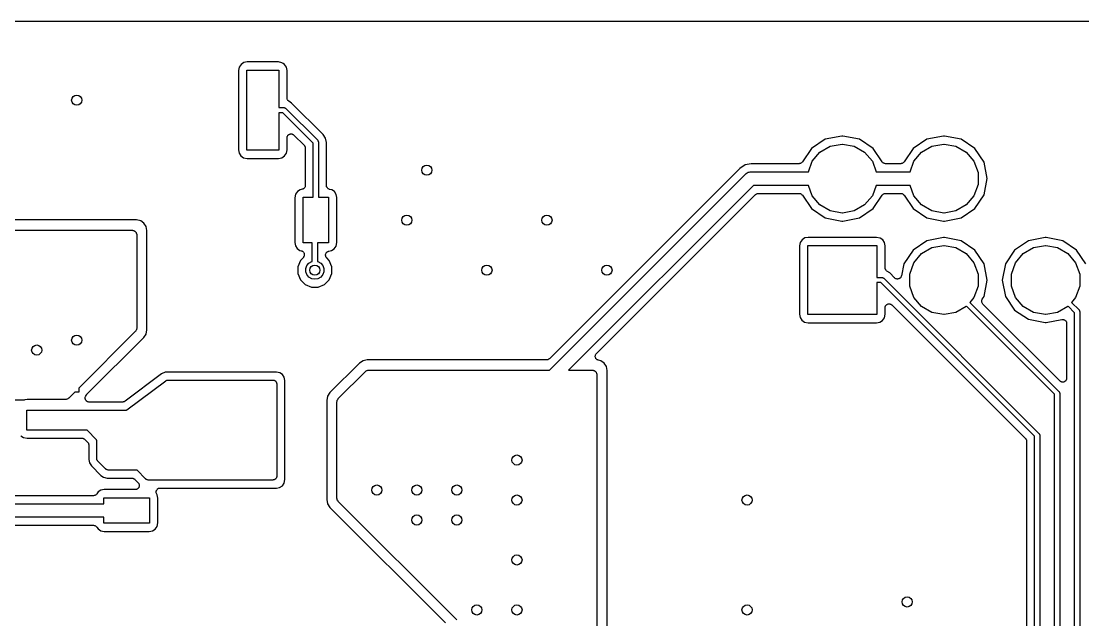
# Model space of a CAD drawing. Extents: x 85 to 210, y -138 to -65.
# Drawn here: x 101.86 to 128.39, y -80.25 to -65.28 of the extents above; entities that cross this region are included whole.
import ezdxf

# ---------------------------------------------------------------- set-up
doc = ezdxf.new("R2010")
doc.units = 0
doc.header["$MEASUREMENT"] = 0
doc.layers.add('BLACK', color=7, linetype='CONTINUOUS')

msp = doc.modelspace()

# ---------------------------------------------------------------- linework, layer by layer
at = {"layer": 'Black'}
for p, q in [((85.375, -65.275), (172.146, -65.275)), ((107.427, -66.3097), (107.358, -66.3539)), ((107.509, -66.2941), (107.427, -66.3097)), ((108.29, -66.2941), (107.509, -66.2941)), ((108.379, -66.3122), (108.29, -66.2941)), ((108.409, -66.3326), (108.379, -66.3122)), ((107.312, -66.4207), (107.294, -66.51)), ((107.294, -66.51), (107.294, -68.4907)), ((107.358, -66.3539), (107.312, -66.4207)), ((107.5, -68.5), (107.5, -66.5)), ((107.5, -66.5), (108.3, -66.5)), ((108.3, -66.5), (108.3, -67.4365)), ((108.446, -66.3579), (108.409, -66.3326)), ((108.409, -66.3326), (108.409, -66.3326)), ((108.49, -66.4265), (108.446, -66.3579)), ((108.506, -66.5093), (108.49, -66.4265)), ((108.506, -67.1907), (108.506, -66.5093)), ((108.508, -67.2047), (108.506, -67.1907)), ((108.51, -67.2187), (108.508, -67.2047)), ((108.511, -67.2217), (108.51, -67.2187)), ((108.512, -67.2249), (108.511, -67.2217)), ((108.519, -67.2372), (108.512, -67.2249)), ((108.525, -67.2499), (108.519, -67.2372)), ((108.528, -67.2522), (108.525, -67.2499)), ((108.529, -67.255), (108.528, -67.2522)), ((108.54, -67.2641), (108.529, -67.255)), ((108.55, -67.2739), (108.54, -67.2641)), ((108.62, -67.3206), (108.55, -67.2739)), ((109.405, -68.1057), (108.62, -67.3206)), ((108.3, -67.4365), (108.427, -67.4365)), ((108.401, -67.5635), (108.3, -67.5635)), ((108.3, -67.5635), (108.3, -68.5)), ((109.162, -68.3253), (108.401, -67.5635)), ((108.427, -67.4365), (108.43, -67.437)), ((108.43, -67.437), (108.433, -67.4367)), ((108.433, -67.4367), (108.441, -67.4389)), ((108.441, -67.4389), (108.449, -67.4403)), ((108.449, -67.4403), (108.451, -67.4417)), ((108.451, -67.4417), (108.454, -67.4424)), ((108.454, -67.4424), (108.461, -67.4472)), ((108.461, -67.4472), (108.468, -67.4514)), ((108.468, -67.4514), (108.47, -67.4535)), ((108.47, -67.4535), (108.472, -67.4551)), ((108.472, -67.4551), (109.271, -68.2541)), ((108.508, -68.1801), (108.509, -68.1671)), ((108.509, -68.1671), (108.511, -68.1631)), ((108.511, -68.1631), (108.512, -68.1587)), ((108.512, -68.1587), (108.518, -68.1474)), ((108.518, -68.1474), (108.524, -68.1356)), ((108.524, -68.1356), (108.527, -68.1325)), ((108.527, -68.1325), (108.529, -68.1287)), ((108.529, -68.1287), (108.539, -68.1203)), ((108.539, -68.1203), (108.549, -68.111)), ((108.549, -68.111), (108.553, -68.1092)), ((108.553, -68.1092), (108.556, -68.1063)), ((108.556, -68.1063), (108.568, -68.1019)), ((108.568, -68.1019), (108.58, -68.0964)), ((108.58, -68.0964), (108.584, -68.096)), ((108.584, -68.096), (108.589, -68.0945)), ((108.589, -68.0945), (108.602, -68.0945)), ((108.602, -68.0945), (108.615, -68.0933)), ((108.615, -68.0933), (108.619, -68.0945)), ((108.619, -68.0945), (108.623, -68.0945)), ((108.623, -68.0945), (108.636, -68.0989)), ((108.636, -68.0989), (108.648, -68.1023)), ((108.648, -68.1023), (108.652, -68.1048)), ((108.652, -68.1048), (108.656, -68.1063)), ((108.656, -68.1063), (108.666, -68.1147)), ((108.666, -68.1147), (108.677, -68.1222)), ((108.677, -68.1222), (108.933, -68.3789)), ((109.468, -68.1989), (109.405, -68.1057)), ((122.367, -68.1464), (121.951, -68.2292)), ((122.393, -68.1464), (122.367, -68.1464)), ((122.809, -68.2292), (122.393, -68.1464)), ((124.907, -68.1464), (124.491, -68.2292)), ((124.933, -68.1464), (124.907, -68.1464)), ((125.349, -68.2292), (124.933, -68.1464)), ((108.506, -68.1929), (108.508, -68.1801)), ((108.506, -68.49), (108.506, -68.1929)), ((108.933, -68.3789), (108.936, -68.3825)), ((108.936, -68.3825), (108.939, -68.3853)), ((108.939, -68.3853), (108.946, -68.3966)), ((108.946, -68.3966), (108.953, -68.4073)), ((108.953, -68.4073), (108.954, -68.4116)), ((108.954, -68.4116), (108.956, -68.4154)), ((108.956, -68.4154), (108.959, -68.4282)), ((108.959, -68.4282), (108.962, -68.4409)), ((109.162, -69.5515), (109.162, -68.3253)), ((109.271, -68.2541), (109.273, -68.2564)), ((109.273, -68.2564), (109.275, -68.2582)), ((109.275, -68.2582), (109.279, -68.2654)), ((109.279, -68.2654), (109.284, -68.2722)), ((109.284, -68.2722), (109.284, -68.2749)), ((109.284, -68.2749), (109.286, -68.2773)), ((109.286, -68.2773), (109.287, -68.2854)), ((109.287, -68.2854), (109.289, -68.2935)), ((109.289, -68.2935), (109.289, -68.2963)), ((109.289, -68.2963), (109.289, -68.299)), ((109.289, -68.299), (109.289, -69.5515)), ((109.489, -68.3089), (109.468, -68.1989)), ((109.489, -69.3819), (109.489, -68.3089)), ((121.951, -68.2292), (121.607, -68.4593)), ((121.822, -68.5484), (122.081, -68.3985)), ((122.081, -68.3985), (122.377, -68.3464)), ((122.377, -68.3464), (122.383, -68.3464)), ((122.383, -68.3464), (122.679, -68.3985)), ((122.679, -68.3985), (122.938, -68.5484)), ((123.153, -68.4593), (122.809, -68.2292)), ((124.491, -68.2292), (124.147, -68.4593)), ((124.362, -68.5484), (124.621, -68.3985)), ((124.621, -68.3985), (124.917, -68.3464)), ((124.917, -68.3464), (124.923, -68.3464)), ((124.923, -68.3464), (125.219, -68.3985)), ((125.219, -68.3985), (125.478, -68.5484)), ((125.693, -68.4593), (125.349, -68.2292)), ((107.294, -68.4907), (107.31, -68.5735)), ((107.31, -68.5735), (107.354, -68.6421)), ((107.354, -68.6421), (107.421, -68.6878)), ((107.421, -68.6878), (107.51, -68.7059)), ((108.3, -68.5), (107.5, -68.5)), ((108.291, -68.7059), (108.373, -68.6903)), ((108.373, -68.6903), (108.442, -68.6461)), ((108.442, -68.6461), (108.488, -68.5793)), ((108.488, -68.5793), (108.506, -68.49)), ((108.962, -68.4409), (108.962, -68.4452)), ((108.962, -68.4452), (108.962, -68.4496)), ((108.962, -68.4496), (108.962, -69.3813)), ((121.607, -68.4593), (121.382, -68.7956)), ((121.629, -68.7782), (121.822, -68.5484)), ((122.938, -68.5484), (123.131, -68.7782)), ((123.378, -68.7956), (123.153, -68.4593)), ((124.147, -68.4593), (123.922, -68.7956)), ((124.169, -68.7782), (124.362, -68.5484)), ((125.478, -68.5484), (125.671, -68.7782)), ((125.924, -68.8037), (125.693, -68.4593)), ((107.51, -68.7059), (108.291, -68.7059)), ((119.821, -68.9553), (115.06, -73.7167)), ((119.949, -68.87), (119.821, -68.9553)), ((120.1, -68.84), (119.949, -68.87)), ((121.299, -68.84), (120.1, -68.84)), ((121.313, -68.8375), (121.299, -68.84)), ((121.327, -68.836), (121.313, -68.8375)), ((121.33, -68.8345), (121.327, -68.836)), ((121.333, -68.834), (121.33, -68.8345)), ((121.345, -68.8269), (121.333, -68.834)), ((121.358, -68.8206), (121.345, -68.8269)), ((121.36, -68.8183), (121.358, -68.8206)), ((121.363, -68.8166), (121.36, -68.8183)), ((121.372, -68.8058), (121.363, -68.8166)), ((121.382, -68.7956), (121.372, -68.8058)), ((121.534, -69.04), (121.629, -68.7782)), ((123.131, -68.7782), (123.226, -69.04)), ((123.388, -68.8058), (123.378, -68.7956)), ((123.397, -68.8166), (123.388, -68.8058)), ((123.4, -68.8183), (123.397, -68.8166)), ((123.402, -68.8206), (123.4, -68.8183)), ((123.415, -68.8269), (123.402, -68.8206)), ((123.427, -68.834), (123.415, -68.8269)), ((123.43, -68.8345), (123.427, -68.834)), ((123.433, -68.836), (123.43, -68.8345)), ((123.447, -68.8375), (123.433, -68.836)), ((123.461, -68.84), (123.447, -68.8375)), ((123.839, -68.84), (123.461, -68.84)), ((123.853, -68.8375), (123.839, -68.84)), ((123.867, -68.836), (123.853, -68.8375)), ((123.87, -68.8345), (123.867, -68.836)), ((123.873, -68.834), (123.87, -68.8345)), ((123.885, -68.8269), (123.873, -68.834)), ((123.898, -68.8206), (123.885, -68.8269)), ((123.9, -68.8183), (123.898, -68.8206)), ((123.903, -68.8166), (123.9, -68.8183)), ((123.912, -68.8058), (123.903, -68.8166)), ((123.922, -68.7956), (123.912, -68.8058)), ((124.074, -69.04), (124.169, -68.7782)), ((125.671, -68.7782), (125.774, -69.06)), ((126.004, -69.21), (125.924, -68.8037)), ((115.06, -74), (119.97, -69.0898)), ((119.97, -69.0898), (119.976, -69.0855)), ((119.976, -69.0855), (119.981, -69.0798)), ((119.981, -69.0798), (120, -69.0687)), ((120, -69.0687), (120.018, -69.0559)), ((120.018, -69.0559), (120.025, -69.054)), ((120.025, -69.054), (120.032, -69.0503)), ((120.032, -69.0503), (120.054, -69.0464)), ((120.054, -69.0464), (120.075, -69.0406)), ((120.075, -69.0406), (120.083, -69.0413)), ((120.083, -69.0413), (120.09, -69.04)), ((120.09, -69.04), (121.159, -69.04)), ((121.159, -69.04), (121.534, -69.04)), ((123.226, -69.04), (124.074, -69.04)), ((125.774, -69.06), (125.774, -69.36)), ((125.924, -69.6163), (126.004, -69.21)), ((108.835, -69.4882), (108.766, -69.5324)), ((108.881, -69.4796), (108.835, -69.4882)), ((108.897, -69.4736), (108.881, -69.4796)), ((108.912, -69.4679), (108.897, -69.4736)), ((108.913, -69.4675), (108.912, -69.4679)), ((108.926, -69.4564), (108.913, -69.4673)), ((108.913, -69.4673), (108.913, -69.4675)), ((108.939, -69.4456), (108.926, -69.4564)), ((108.94, -69.4447), (108.939, -69.4451)), ((108.939, -69.4451), (108.939, -69.4456)), ((108.948, -69.43), (108.94, -69.4447)), ((108.956, -69.4155), (108.948, -69.43)), ((108.957, -69.4149), (108.956, -69.4155)), ((108.96, -69.3977), (108.957, -69.4144)), ((108.957, -69.4144), (108.957, -69.4149)), ((108.962, -69.3813), (108.96, -69.3977)), ((109.492, -69.3978), (109.489, -69.3819)), ((109.495, -69.4138), (109.492, -69.3978)), ((109.495, -69.4149), (109.495, -69.4138)), ((109.496, -69.4161), (109.495, -69.4149)), ((109.504, -69.4301), (109.496, -69.4161)), ((109.511, -69.4443), (109.504, -69.4301)), ((109.512, -69.4451), (109.511, -69.4443)), ((109.513, -69.4462), (109.512, -69.4451)), ((109.525, -69.4566), (109.513, -69.4462)), ((109.537, -69.4672), (109.525, -69.4566)), ((109.539, -69.4677), (109.537, -69.4672)), ((109.539, -69.4685), (109.539, -69.4677)), ((109.555, -69.4741), (109.539, -69.4685)), ((109.57, -69.4799), (109.555, -69.4741)), ((109.623, -69.4907), (109.57, -69.4799)), ((109.69, -69.5364), (109.623, -69.4907)), ((120.16, -69.38), (115.54, -74)), ((121.159, -69.38), (120.16, -69.38)), ((121.534, -69.38), (121.159, -69.38)), ((121.629, -69.6418), (121.534, -69.38)), ((123.226, -69.38), (123.131, -69.6418)), ((124.074, -69.38), (123.226, -69.38)), ((124.169, -69.6418), (124.074, -69.38)), ((125.774, -69.36), (125.671, -69.6418)), ((108.721, -69.5992), (108.703, -69.6885)), ((108.703, -69.6885), (108.703, -70.8122)), ((108.766, -69.5324), (108.721, -69.5992)), ((108.908, -70.8215), (108.908, -69.6785)), ((108.908, -69.6785), (109.162, -69.6785)), ((109.162, -69.6785), (109.162, -69.5515)), ((109.289, -69.5515), (109.289, -69.6785)), ((109.289, -69.6785), (109.543, -69.6785)), ((109.543, -69.6785), (109.543, -70.8215)), ((109.734, -69.605), (109.69, -69.5364)), ((109.749, -69.6878), (109.734, -69.605)), ((109.749, -70.8115), (109.749, -69.6878)), ((116.236, -73.5869), (120.214, -69.6093)), ((120.214, -69.6093), (120.218, -69.6068)), ((120.218, -69.6068), (120.22, -69.6034)), ((120.22, -69.6034), (120.232, -69.5969)), ((120.232, -69.5969), (120.242, -69.5894)), ((120.242, -69.5894), (120.247, -69.5882)), ((120.247, -69.5882), (120.25, -69.586)), ((120.25, -69.586), (120.263, -69.5838)), ((120.263, -69.5838), (120.276, -69.5804)), ((120.276, -69.5804), (120.28, -69.5808)), ((120.28, -69.5808), (120.285, -69.58)), ((120.285, -69.58), (121.299, -69.58)), ((121.299, -69.58), (121.313, -69.5825)), ((121.313, -69.5825), (121.327, -69.584)), ((121.327, -69.584), (121.33, -69.5855)), ((121.33, -69.5855), (121.333, -69.586)), ((121.333, -69.586), (121.345, -69.5931)), ((121.345, -69.5931), (121.358, -69.5994)), ((121.358, -69.5994), (121.36, -69.6017)), ((121.36, -69.6017), (121.363, -69.6034)), ((121.363, -69.6034), (121.372, -69.6142)), ((121.372, -69.6142), (121.382, -69.6244)), ((121.382, -69.6244), (121.607, -69.9607)), ((121.822, -69.8716), (121.629, -69.6418)), ((123.131, -69.6418), (122.938, -69.8716)), ((123.153, -69.9607), (123.378, -69.6244)), ((123.378, -69.6244), (123.388, -69.6142)), ((123.388, -69.6142), (123.397, -69.6034)), ((123.397, -69.6034), (123.4, -69.6017)), ((123.4, -69.6017), (123.402, -69.5994)), ((123.402, -69.5994), (123.415, -69.5931)), ((123.415, -69.5931), (123.427, -69.586)), ((123.427, -69.586), (123.43, -69.5855)), ((123.43, -69.5855), (123.433, -69.584)), ((123.433, -69.584), (123.447, -69.5825)), ((123.447, -69.5825), (123.461, -69.58)), ((123.461, -69.58), (123.839, -69.58)), ((123.839, -69.58), (123.853, -69.5825)), ((123.853, -69.5825), (123.867, -69.584)), ((123.867, -69.584), (123.87, -69.5855)), ((123.87, -69.5855), (123.873, -69.586)), ((123.873, -69.586), (123.885, -69.5931)), ((123.885, -69.5931), (123.898, -69.5994)), ((123.898, -69.5994), (123.9, -69.6017)), ((123.9, -69.6017), (123.903, -69.6034)), ((123.903, -69.6034), (123.912, -69.6142)), ((123.912, -69.6142), (123.922, -69.6244)), ((123.922, -69.6244), (124.147, -69.9607)), ((124.362, -69.8716), (124.169, -69.6418)), ((125.671, -69.6418), (125.478, -69.8716)), ((125.693, -69.9607), (125.924, -69.6163)), ((121.607, -69.9607), (121.951, -70.1908)), ((122.081, -70.0215), (121.822, -69.8716)), ((122.377, -70.0736), (122.081, -70.0215)), ((122.679, -70.0215), (122.383, -70.0736)), ((122.938, -69.8716), (122.679, -70.0215)), ((122.809, -70.1908), (123.153, -69.9607)), ((124.147, -69.9607), (124.491, -70.1908)), ((124.621, -70.0215), (124.362, -69.8716)), ((124.917, -70.0736), (124.621, -70.0215)), ((125.219, -70.0215), (124.923, -70.0736)), ((125.478, -69.8716), (125.219, -70.0215)), ((125.349, -70.1908), (125.693, -69.9607)), ((104.74, -70.246), (101.442, -70.246)), ((104.848, -70.2679), (104.74, -70.246)), ((104.931, -70.3243), (104.848, -70.2679)), ((121.951, -70.1908), (122.367, -70.2736)), ((122.367, -70.2736), (122.393, -70.2736)), ((122.383, -70.0736), (122.377, -70.0736)), ((122.393, -70.2736), (122.809, -70.1908)), ((124.491, -70.1908), (124.907, -70.2736)), ((124.907, -70.2736), (124.933, -70.2736)), ((124.923, -70.0736), (124.917, -70.0736)), ((124.933, -70.2736), (125.349, -70.1908)), ((101.266, -70.5), (104.623, -70.5)), ((104.623, -70.5), (104.634, -70.5019)), ((104.634, -70.5019), (104.645, -70.5019)), ((104.645, -70.5019), (104.655, -70.5057)), ((104.655, -70.5057), (104.666, -70.5077)), ((104.666, -70.5077), (104.676, -70.5132)), ((104.676, -70.5132), (104.686, -70.517)), ((104.686, -70.517), (104.695, -70.5242)), ((104.695, -70.5242), (104.705, -70.5297)), ((104.705, -70.5297), (104.712, -70.5382)), ((104.712, -70.5382), (104.72, -70.5454)), ((104.72, -70.5454), (104.726, -70.555)), ((104.726, -70.555), (104.733, -70.5635)), ((104.985, -70.409), (104.931, -70.3243)), ((105.004, -70.5093), (104.985, -70.409)), ((105.004, -72.99), (105.004, -70.5093)), ((104.733, -70.5635), (104.737, -70.5739)), ((104.737, -70.5739), (104.742, -70.5836)), ((104.742, -70.5836), (104.744, -70.5945)), ((104.744, -70.5945), (104.748, -70.6049)), ((104.748, -70.6049), (104.748, -70.6161)), ((104.748, -70.6161), (104.75, -70.627)), ((104.75, -70.627), (104.75, -72.9474)), ((108.703, -70.8122), (108.718, -70.895)), ((109.136, -70.8215), (108.908, -70.8215)), ((109.136, -71.2833), (109.136, -70.8215)), ((109.543, -70.8215), (109.263, -70.8215)), ((109.263, -70.8215), (109.263, -71.2833)), ((109.731, -70.9008), (109.749, -70.8115)), ((121.329, -70.8071), (121.311, -70.8964)), ((121.374, -70.7403), (121.329, -70.8071)), ((121.443, -70.6961), (121.374, -70.7403)), ((121.526, -70.6805), (121.443, -70.6961)), ((123.234, -70.6805), (121.526, -70.6805)), ((123.323, -70.6986), (123.234, -70.6805)), ((123.39, -70.7443), (123.323, -70.6986)), ((123.434, -70.8129), (123.39, -70.7443)), ((123.449, -70.8957), (123.434, -70.8129)), ((124.491, -70.7692), (124.147, -70.9993)), ((124.907, -70.6864), (124.491, -70.7692)), ((124.933, -70.6864), (124.907, -70.6864)), ((125.349, -70.7692), (124.933, -70.6864)), ((125.693, -70.9993), (125.349, -70.7692)), ((127.031, -70.7692), (126.687, -70.9993)), ((127.447, -70.6864), (127.031, -70.7692)), ((127.473, -70.6864), (127.447, -70.6864)), ((127.889, -70.7692), (127.473, -70.6864)), ((128.233, -70.9993), (127.889, -70.7692)), ((108.718, -70.895), (108.762, -70.9636)), ((108.762, -70.9636), (108.829, -71.0093)), ((108.829, -71.0093), (108.856, -71.0148)), ((108.856, -71.0148), (108.871, -71.0207)), ((108.871, -71.0207), (108.886, -71.0262)), ((108.886, -71.0262), (108.887, -71.027)), ((108.887, -71.027), (108.889, -71.0275)), ((108.889, -71.0275), (108.901, -71.0382)), ((108.901, -71.0382), (108.913, -71.0485)), ((108.913, -71.0485), (108.914, -71.0496)), ((108.914, -71.0496), (108.915, -71.0505)), ((108.915, -71.0505), (108.922, -71.0647)), ((108.922, -71.0647), (108.93, -71.0786)), ((108.93, -71.0786), (108.931, -71.0799)), ((108.931, -71.0799), (108.931, -71.081)), ((108.931, -71.081), (108.933, -71.0921)), ((109.474, -71.0896), (109.48, -71.0777)), ((109.48, -71.0777), (109.486, -71.0653)), ((109.486, -71.0653), (109.489, -71.0627)), ((109.489, -71.0627), (109.491, -71.0594)), ((109.491, -71.0594), (109.501, -71.0505)), ((109.501, -71.0505), (109.511, -71.0408)), ((109.511, -71.0408), (109.514, -71.0392)), ((109.514, -71.0392), (109.517, -71.0367)), ((109.517, -71.0367), (109.53, -71.0319)), ((109.53, -71.0319), (109.542, -71.0261)), ((109.542, -71.0261), (109.546, -71.0258)), ((109.546, -71.0258), (109.55, -71.0245)), ((109.55, -71.0245), (109.617, -71.0118)), ((109.617, -71.0118), (109.686, -70.9676)), ((109.686, -70.9676), (109.731, -70.9008)), ((121.311, -70.8964), (121.311, -72.6043)), ((121.516, -72.6136), (121.516, -70.8864)), ((121.516, -70.8864), (123.244, -70.8864)), ((123.244, -70.8864), (123.244, -71.6865)), ((123.449, -71.4407), (123.449, -70.8957)), ((124.147, -70.9993), (123.916, -71.3437)), ((124.362, -71.0884), (124.621, -70.9385)), ((124.621, -70.9385), (124.917, -70.8864)), ((124.917, -70.8864), (124.923, -70.8864)), ((124.923, -70.8864), (125.219, -70.9385)), ((125.219, -70.9385), (125.478, -71.0884)), ((125.924, -71.3437), (125.693, -70.9993)), ((126.687, -70.9993), (126.456, -71.3437)), ((126.902, -71.0884), (127.161, -70.9385)), ((127.161, -70.9385), (127.457, -70.8864)), ((127.457, -70.8864), (127.463, -70.8864)), ((127.463, -70.8864), (127.759, -70.9385)), ((127.759, -70.9385), (128.018, -71.0884)), ((128.464, -71.3437), (128.233, -70.9993)), ((108.838, -71.2578), (108.773, -71.4147)), ((108.907, -71.189), (108.838, -71.2578)), ((108.91, -71.1854), (108.907, -71.189)), ((108.913, -71.1825), (108.91, -71.1854)), ((108.92, -71.1712), (108.913, -71.1825)), ((108.927, -71.1606), (108.92, -71.1712)), ((108.928, -71.1563), (108.927, -71.1606)), ((108.93, -71.1524), (108.928, -71.1563)), ((108.933, -71.1396), (108.93, -71.1524)), ((108.933, -71.0921), (108.933, -71.0924)), ((108.933, -71.0924), (108.933, -71.0938)), ((108.933, -71.0938), (108.934, -71.0969)), ((108.936, -71.127), (108.933, -71.1396)), ((108.934, -71.0969), (108.936, -71.1128)), ((108.936, -71.1128), (108.936, -71.1182)), ((108.936, -71.1182), (108.936, -71.1226)), ((108.936, -71.1226), (108.936, -71.127)), ((109.003, -71.3861), (109.054, -71.3254)), ((109.054, -71.3254), (109.122, -71.2859)), ((109.122, -71.2859), (109.136, -71.2833)), ((109.263, -71.2833), (109.278, -71.2859)), ((109.278, -71.2859), (109.346, -71.3254)), ((109.346, -71.3254), (109.397, -71.3861)), ((109.468, -71.1239), (109.47, -71.1104)), ((109.469, -71.1276), (109.468, -71.1239)), ((109.468, -71.1314), (109.469, -71.1276)), ((109.472, -71.1446), (109.468, -71.1314)), ((109.47, -71.1104), (109.471, -71.0968)), ((109.471, -71.0968), (109.473, -71.0934)), ((109.474, -71.158), (109.472, -71.1446)), ((109.473, -71.0934), (109.474, -71.0896)), ((109.476, -71.1613), (109.474, -71.158)), ((109.477, -71.1649), (109.476, -71.1613)), ((109.485, -71.1761), (109.477, -71.1649)), ((109.492, -71.1879), (109.485, -71.1761)), ((109.495, -71.1903), (109.492, -71.1879)), ((109.497, -71.1934), (109.495, -71.1903)), ((109.562, -71.2584), (109.497, -71.1934)), ((109.627, -71.4154), (109.562, -71.2584)), ((123.916, -71.3437), (123.857, -71.6435)), ((124.066, -71.6), (124.169, -71.3182)), ((124.169, -71.3182), (124.362, -71.0884)), ((125.478, -71.0884), (125.671, -71.3182)), ((125.671, -71.3182), (125.774, -71.6)), ((126.004, -71.75), (125.924, -71.3437)), ((126.456, -71.3437), (126.376, -71.75)), ((126.606, -71.6), (126.709, -71.3182)), ((126.709, -71.3182), (126.902, -71.0884)), ((128.018, -71.0884), (128.211, -71.3182)), ((128.211, -71.3182), (128.314, -71.6)), ((108.773, -71.4147), (108.773, -71.5846)), ((108.773, -71.5846), (108.838, -71.7416)), ((108.976, -71.4604), (109.003, -71.3861)), ((108.976, -71.5396), (108.976, -71.4604)), ((109.003, -71.6139), (108.976, -71.5396)), ((109.054, -71.6746), (109.003, -71.6139)), ((109.397, -71.6139), (109.346, -71.6746)), ((109.397, -71.3861), (109.424, -71.4604)), ((109.424, -71.5396), (109.397, -71.6139)), ((109.424, -71.4604), (109.424, -71.5396)), ((109.562, -71.7422), (109.627, -71.5853)), ((109.627, -71.5853), (109.627, -71.4154)), ((123.452, -71.4547), (123.449, -71.4407)), ((123.453, -71.4687), (123.452, -71.4547)), ((123.455, -71.4717), (123.453, -71.4687)), ((123.456, -71.4749), (123.455, -71.4717)), ((123.463, -71.4872), (123.456, -71.4749)), ((123.469, -71.4999), (123.463, -71.4872)), ((123.471, -71.5022), (123.469, -71.4999)), ((123.473, -71.505), (123.471, -71.5022)), ((123.484, -71.5141), (123.473, -71.505)), ((123.494, -71.5239), (123.484, -71.5141)), ((123.564, -71.5706), (123.494, -71.5239)), ((123.688, -71.6947), (123.564, -71.5706)), ((124.066, -71.9), (124.066, -71.6)), ((125.774, -71.6), (125.774, -71.9)), ((126.606, -71.9), (126.606, -71.6)), ((128.314, -71.6), (128.314, -71.9)), ((108.838, -71.7416), (108.958, -71.8618)), ((108.958, -71.8618), (109.115, -71.9269)), ((109.122, -71.7141), (109.054, -71.6746)), ((109.2, -71.7279), (109.122, -71.7141)), ((109.278, -71.7141), (109.2, -71.7279)), ((109.346, -71.6746), (109.278, -71.7141)), ((109.285, -71.9271), (109.442, -71.8622)), ((109.442, -71.8622), (109.562, -71.7422)), ((123.244, -71.6865), (123.371, -71.6865)), ((123.344, -71.8135), (123.244, -71.8135)), ((123.244, -71.8135), (123.244, -72.6136)), ((127.186, -75.6557), (123.344, -71.8135)), ((123.371, -71.6865), (123.373, -71.687)), ((123.373, -71.687), (123.376, -71.6867)), ((123.376, -71.6867), (123.384, -71.6889)), ((123.384, -71.6889), (123.392, -71.6903)), ((123.392, -71.6903), (123.395, -71.6917)), ((123.395, -71.6917), (123.397, -71.6924)), ((123.397, -71.6924), (123.404, -71.6972)), ((123.404, -71.6972), (123.411, -71.7014)), ((123.411, -71.7014), (123.413, -71.7035)), ((123.413, -71.7035), (123.416, -71.7051)), ((123.416, -71.7051), (127.295, -75.5845)), ((123.691, -71.6966), (123.688, -71.6947)), ((123.693, -71.6992), (123.691, -71.6966)), ((123.705, -71.7065), (123.693, -71.6992)), ((123.716, -71.7146), (123.705, -71.7065)), ((123.72, -71.7155), (123.716, -71.7146)), ((123.722, -71.7172), (123.72, -71.7155)), ((123.736, -71.72), (123.722, -71.7172)), ((123.75, -71.7236), (123.736, -71.72)), ((123.753, -71.7233), (123.75, -71.7236)), ((123.756, -71.724), (123.753, -71.7233)), ((123.77, -71.7218), (123.756, -71.724)), ((123.785, -71.7206), (123.77, -71.7218)), ((123.788, -71.7192), (123.785, -71.7206)), ((123.791, -71.7187), (123.788, -71.7192)), ((123.803, -71.7119), (123.791, -71.7187)), ((123.816, -71.7059), (123.803, -71.7119)), ((123.818, -71.7036), (123.816, -71.7059)), ((123.821, -71.702), (123.818, -71.7036)), ((123.831, -71.6914), (123.821, -71.702)), ((123.841, -71.6814), (123.831, -71.6914)), ((123.842, -71.6784), (123.841, -71.6814)), ((123.844, -71.6759), (123.842, -71.6784)), ((123.849, -71.6627), (123.844, -71.6759)), ((123.855, -71.6499), (123.849, -71.6627)), ((123.856, -71.6466), (123.855, -71.6499)), ((123.857, -71.6435), (123.856, -71.6466)), ((125.924, -72.1563), (126.004, -71.75)), ((126.376, -71.75), (126.456, -72.1563)), ((109.115, -71.9269), (109.285, -71.9271)), ((124.169, -72.1818), (124.066, -71.9)), ((125.774, -71.9), (125.671, -72.1818)), ((126.709, -72.1818), (126.606, -71.9)), ((128.314, -71.9), (128.211, -72.1818)), ((123.453, -72.4171), (123.455, -72.4131)), ((123.455, -72.4131), (123.456, -72.4087)), ((123.456, -72.4087), (123.462, -72.3974)), ((123.462, -72.3974), (123.468, -72.3856)), ((123.468, -72.3856), (123.471, -72.3825)), ((123.471, -72.3825), (123.473, -72.3787)), ((123.473, -72.3787), (123.483, -72.3703)), ((123.483, -72.3703), (123.492, -72.361)), ((123.492, -72.361), (123.496, -72.3592)), ((123.496, -72.3592), (123.499, -72.3563)), ((123.499, -72.3563), (123.512, -72.3519)), ((123.512, -72.3519), (123.524, -72.3464)), ((123.524, -72.3464), (123.528, -72.346)), ((123.528, -72.346), (123.532, -72.3445)), ((123.532, -72.3445), (123.545, -72.3445)), ((123.545, -72.3445), (123.558, -72.3433)), ((123.558, -72.3433), (123.562, -72.3445)), ((123.562, -72.3445), (123.567, -72.3445)), ((123.567, -72.3445), (123.579, -72.3489)), ((123.579, -72.3489), (123.592, -72.3523)), ((123.592, -72.3523), (123.595, -72.3548)), ((123.595, -72.3548), (123.599, -72.3563)), ((123.599, -72.3563), (123.609, -72.3647)), ((123.609, -72.3647), (123.62, -72.3722)), ((123.62, -72.3722), (126.957, -75.7093)), ((124.362, -72.4116), (124.169, -72.1818)), ((124.621, -72.5615), (124.362, -72.4116)), ((125.478, -72.4116), (125.219, -72.5615)), ((125.484, -72.4043), (125.478, -72.4116)), ((127.686, -74.6063), (125.484, -72.4043)), ((125.671, -72.1818), (125.566, -72.3066)), ((125.566, -72.3066), (127.795, -74.5351)), ((125.863, -72.287), (125.864, -72.2708)), ((125.863, -72.2881), (125.863, -72.287)), ((125.863, -72.2892), (125.863, -72.2881)), ((125.868, -72.3048), (125.863, -72.2892)), ((125.864, -72.2708), (125.865, -72.2545)), ((125.865, -72.2545), (125.866, -72.2535)), ((125.866, -72.2524), (125.873, -72.2376)), ((125.866, -72.2535), (125.866, -72.2524)), ((125.872, -72.3206), (125.868, -72.3048)), ((125.872, -72.3215), (125.872, -72.3206)), ((125.873, -72.3225), (125.872, -72.3215)), ((125.873, -72.2376), (125.879, -72.2227)), ((125.882, -72.3357), (125.873, -72.3225)), ((125.879, -72.2227), (125.924, -72.1563)), ((125.892, -72.349), (125.882, -72.3357)), ((127.816, -74.2731), (125.892, -72.349)), ((126.456, -72.1563), (126.687, -72.5007)), ((126.902, -72.4116), (126.709, -72.1818)), ((127.161, -72.5615), (126.902, -72.4116)), ((128.018, -72.4116), (127.759, -72.5615)), ((128.024, -72.4043), (128.018, -72.4116)), ((128.186, -72.5663), (128.024, -72.4043)), ((128.211, -72.1818), (128.106, -72.3066)), ((128.106, -72.3066), (128.295, -72.4951)), ((121.311, -72.6043), (121.326, -72.6871)), ((123.244, -72.6136), (121.516, -72.6136)), ((123.431, -72.6929), (123.449, -72.6036)), ((123.449, -72.4429), (123.452, -72.4301)), ((123.449, -72.6036), (123.449, -72.4429)), ((123.452, -72.4301), (123.453, -72.4171)), ((124.917, -72.6136), (124.621, -72.5615)), ((124.923, -72.6136), (124.917, -72.6136)), ((125.219, -72.5615), (124.923, -72.6136)), ((126.687, -72.5007), (127.031, -72.7308)), ((127.457, -72.6136), (127.161, -72.5615)), ((127.463, -72.6136), (127.457, -72.6136)), ((127.759, -72.5615), (127.463, -72.6136)), ((128.186, -86), (128.186, -72.5663)), ((128.295, -72.4951), (128.297, -72.4974)), ((128.297, -72.4974), (128.299, -72.4992)), ((128.299, -72.4992), (128.303, -72.5064)), ((128.303, -72.5064), (128.308, -72.5132)), ((128.308, -72.5132), (128.308, -72.5159)), ((128.308, -72.5159), (128.31, -72.5183)), ((128.31, -72.5183), (128.311, -72.5264)), ((128.311, -72.5264), (128.313, -72.5345)), ((128.313, -72.5345), (128.313, -72.5373)), ((128.313, -72.5373), (128.314, -72.54)), ((128.314, -72.54), (128.314, -86)), ((121.326, -72.6871), (121.37, -72.7557)), ((121.37, -72.7557), (121.437, -72.8014)), ((121.437, -72.8014), (121.526, -72.8195)), ((121.526, -72.8195), (123.234, -72.8195)), ((123.234, -72.8195), (123.317, -72.8039)), ((123.317, -72.8039), (123.386, -72.7597)), ((123.386, -72.7597), (123.431, -72.6929)), ((127.031, -72.7308), (127.447, -72.8136)), ((127.447, -72.8136), (127.473, -72.8136)), ((127.473, -72.8136), (127.867, -72.7352)), ((127.867, -72.7352), (127.868, -72.7352)), ((127.868, -72.7352), (127.869, -72.7348)), ((127.869, -72.7348), (127.885, -72.7348)), ((127.885, -72.7348), (127.902, -72.7345)), ((127.902, -72.7345), (127.903, -72.7348)), ((127.903, -72.7348), (127.904, -72.7348)), ((127.904, -72.7348), (127.919, -72.7404)), ((127.919, -72.7404), (127.935, -72.7456)), ((127.935, -72.7456), (127.935, -72.7463)), ((127.935, -72.7463), (127.936, -72.7467)), ((127.936, -72.7467), (127.949, -72.7572)), ((127.949, -72.7572), (127.962, -72.7674)), ((127.962, -72.7674), (127.962, -72.7683)), ((127.962, -72.7683), (127.963, -72.769)), ((127.963, -72.769), (127.971, -72.7831)), ((127.971, -72.7831), (127.98, -72.7971)), ((127.98, -72.7971), (127.98, -72.7981)), ((127.98, -72.7981), (127.98, -72.7991)), ((127.98, -72.7991), (127.983, -72.8151)), ((127.983, -72.8151), (127.986, -72.8311)), ((127.986, -72.8311), (127.986, -72.8322)), ((127.986, -72.8322), (127.986, -72.8333)), ((127.986, -72.8333), (127.986, -74.2024)), ((104.713, -73.0372), (103.3, -74.45)), ((103.511, -74.5981), (104.923, -73.1864)), ((104.716, -73.0326), (104.713, -73.0372)), ((104.72, -73.029), (104.716, -73.0326)), ((104.729, -73.0147), (104.72, -73.029)), ((104.738, -73.0011), (104.729, -73.0147)), ((104.74, -72.9957), (104.738, -73.0011)), ((104.742, -72.9908), (104.74, -72.9957)), ((104.745, -72.9745), (104.742, -72.9908)), ((104.75, -72.9585), (104.745, -72.9745)), ((104.75, -72.9474), (104.749, -72.9529)), ((104.749, -72.9529), (104.75, -72.9585)), ((104.923, -73.1864), (104.982, -73.0984)), ((104.982, -73.0984), (105.004, -72.99)), ((115.024, -73.74), (115.011, -73.7422)), ((115.027, -73.7378), (115.024, -73.74)), ((115.032, -73.7366), (115.027, -73.7378)), ((115.042, -73.7291), (115.032, -73.7366)), ((115.054, -73.7226), (115.042, -73.7291)), ((115.056, -73.7192), (115.054, -73.7226)), ((115.06, -73.7167), (115.056, -73.7192)), ((116.207, -73.6489), (116.211, -73.635)), ((116.208, -73.652), (116.207, -73.6489)), ((116.207, -73.655), (116.208, -73.652)), ((116.209, -73.6692), (116.207, -73.655)), ((116.211, -73.6834), (116.209, -73.6692)), ((116.211, -73.635), (116.214, -73.621)), ((116.212, -73.6863), (116.211, -73.6834)), ((116.212, -73.6894), (116.212, -73.6863)), ((116.219, -73.702), (116.212, -73.6894)), ((116.214, -73.621), (116.216, -73.6183)), ((116.216, -73.6153), (116.225, -73.6036)), ((116.216, -73.6183), (116.216, -73.6153)), ((116.225, -73.7149), (116.219, -73.702)), ((116.225, -73.6036), (116.232, -73.5914)), ((116.227, -73.7171), (116.225, -73.7149)), ((116.229, -73.7199), (116.227, -73.7171)), ((116.24, -73.7294), (116.229, -73.7199)), ((116.232, -73.5914), (116.235, -73.5894)), ((116.235, -73.5894), (116.236, -73.5869)), ((116.25, -73.7395), (116.24, -73.7294)), ((116.253, -73.7408), (116.25, -73.7395)), ((116.255, -73.7429), (116.253, -73.7408)), ((110.313, -73.8275), (109.577, -74.5636)), ((110.405, -73.7664), (110.313, -73.8275)), ((110.51, -73.746), (110.405, -73.7664)), ((110.509, -74.0077), (110.526, -74.0048)), ((114.989, -73.746), (110.51, -73.746)), ((110.526, -74.0048), (110.542, -74.0005)), ((110.542, -74.0005), (110.547, -74.001)), ((110.547, -74.001), (110.553, -74)), ((110.553, -74), (115.06, -74)), ((114.994, -73.7452), (114.989, -73.746)), ((114.998, -73.7456), (114.994, -73.7452)), ((115.011, -73.7422), (114.998, -73.7456)), ((115.54, -74), (116.123, -74)), ((116.123, -74), (116.134, -74.0019)), ((116.134, -74.0019), (116.145, -74.0019)), ((116.145, -74.0019), (116.155, -74.0057)), ((116.155, -74.0057), (116.166, -74.0077)), ((116.268, -73.7481), (116.255, -73.7429)), ((116.281, -73.7542), (116.268, -73.7481)), ((116.284, -73.7544), (116.281, -73.7542)), ((116.287, -73.7556), (116.284, -73.7544)), ((116.348, -73.7679), (116.287, -73.7556)), ((116.431, -73.8243), (116.348, -73.7679)), ((116.485, -73.909), (116.431, -73.8243)), ((116.504, -74.0093), (116.485, -73.909)), ((105.372, -74.096), (104.46, -74.78)), ((104.505, -74.9963), (105.473, -74.27)), ((105.456, -74.0562), (105.372, -74.096)), ((105.506, -74.05), (105.456, -74.0562)), ((105.473, -74.27), (105.486, -74.2634)), ((105.486, -74.2634), (105.499, -74.256)), ((105.499, -74.256), (105.502, -74.2556)), ((105.502, -74.2556), (105.504, -74.2543)), ((105.504, -74.2543), (105.519, -74.2525)), ((108.24, -74.05), (105.506, -74.05)), ((105.519, -74.2525), (105.533, -74.25)), ((105.533, -74.25), (108.15, -74.25)), ((108.15, -74.25), (108.159, -74.2515)), ((108.159, -74.2515), (108.167, -74.2515)), ((108.167, -74.2515), (108.176, -74.2545)), ((108.176, -74.2545), (108.184, -74.256)), ((108.184, -74.256), (108.192, -74.2604)), ((108.192, -74.2604), (108.2, -74.2634)), ((108.2, -74.2634), (108.207, -74.269)), ((108.207, -74.269), (108.214, -74.2734)), ((108.327, -74.0676), (108.24, -74.05)), ((108.392, -74.112), (108.327, -74.0676)), ((108.435, -74.1787), (108.392, -74.112)), ((108.45, -74.2593), (108.435, -74.1787)), ((108.45, -76.74), (108.45, -74.2593)), ((109.787, -74.7128), (110.463, -74.0372)), ((110.463, -74.0372), (110.467, -74.034)), ((110.467, -74.034), (110.471, -74.0297)), ((110.471, -74.0297), (110.485, -74.0214)), ((110.485, -74.0214), (110.499, -74.0119)), ((110.499, -74.0119), (110.504, -74.0105)), ((110.504, -74.0105), (110.509, -74.0077)), ((116.166, -74.0077), (116.176, -74.0132)), ((116.176, -74.0132), (116.186, -74.017)), ((116.186, -74.017), (116.195, -74.0242)), ((116.195, -74.0242), (116.205, -74.0297)), ((116.205, -74.0297), (116.212, -74.0382)), ((116.212, -74.0382), (116.22, -74.0454)), ((116.22, -74.0454), (116.226, -74.055)), ((116.226, -74.055), (116.233, -74.0635)), ((116.233, -74.0635), (116.237, -74.0739)), ((116.237, -74.0739), (116.242, -74.0836)), ((116.242, -74.0836), (116.244, -74.0945)), ((116.244, -74.0945), (116.248, -74.1049)), ((116.248, -74.1049), (116.248, -74.1161)), ((116.248, -74.1161), (116.25, -74.127)), ((116.25, -74.127), (116.25, -81.1974)), ((116.504, -81.24), (116.504, -74.0093)), ((127.963, -74.2667), (127.953, -74.2751)), ((127.965, -74.2629), (127.963, -74.2667)), ((127.968, -74.2598), (127.965, -74.2629)), ((127.974, -74.2479), (127.968, -74.2598)), ((127.98, -74.2366), (127.974, -74.2479)), ((127.981, -74.2323), (127.98, -74.2366)), ((127.983, -74.2283), (127.981, -74.2323)), ((127.984, -74.2153), (127.983, -74.2283)), ((127.986, -74.2024), (127.984, -74.2153)), ((103.3, -74.45), (103.3, -74.55)), ((108.214, -74.2734), (108.22, -74.2801)), ((108.22, -74.2801), (108.227, -74.2857)), ((108.227, -74.2857), (108.231, -74.2933)), ((108.231, -74.2933), (108.237, -74.3)), ((108.237, -74.3), (108.24, -74.3082)), ((108.24, -74.3082), (108.244, -74.3158)), ((108.244, -74.3158), (108.245, -74.3244)), ((108.245, -74.3244), (108.248, -74.3326)), ((108.248, -74.3326), (108.248, -74.3414)), ((108.248, -74.3414), (108.25, -74.35)), ((108.25, -74.35), (108.25, -76.65)), ((127.795, -74.5351), (127.797, -74.5374)), ((127.826, -74.2806), (127.816, -74.2731)), ((127.837, -74.289), (127.826, -74.2806)), ((127.841, -74.2905), (127.837, -74.289)), ((127.844, -74.2931), (127.841, -74.2905)), ((127.857, -74.2964), (127.844, -74.2931)), ((127.869, -74.3009), (127.857, -74.2964)), ((127.874, -74.3009), (127.869, -74.3009)), ((127.878, -74.3021), (127.874, -74.3009)), ((127.891, -74.3009), (127.878, -74.3021)), ((127.904, -74.3009), (127.891, -74.3009)), ((127.908, -74.2994), (127.904, -74.3009)), ((127.912, -74.299), (127.908, -74.2994)), ((127.924, -74.2935), (127.912, -74.299)), ((127.936, -74.289), (127.924, -74.2935)), ((127.94, -74.2862), (127.936, -74.289)), ((127.944, -74.2843), (127.94, -74.2862)), ((127.953, -74.2751), (127.944, -74.2843)), ((101.939, -74.75), (101.303, -74.75)), ((101.951, -74.7479), (101.939, -74.75)), ((101.963, -74.7478), (101.951, -74.7479)), ((102.012, -74.7385), (101.963, -74.7478)), ((102.959, -74.7385), (102.012, -74.7385)), ((102.964, -74.7376), (102.959, -74.7385)), ((102.97, -74.7381), (102.964, -74.7376)), ((102.986, -74.7338), (102.97, -74.7381)), ((103.002, -74.7309), (102.986, -74.7338)), ((103.007, -74.7281), (103.002, -74.7309)), ((103.013, -74.7266), (103.007, -74.7281)), ((103.026, -74.7171), (103.013, -74.7266)), ((103.04, -74.7088), (103.026, -74.7171)), ((103.044, -74.7045), (103.04, -74.7088)), ((103.049, -74.7013), (103.044, -74.7045)), ((103.2, -74.55), (103.049, -74.7013)), ((103.3, -74.55), (103.2, -74.55)), ((103.461, -74.7099), (103.462, -74.6963)), ((103.462, -74.7135), (103.461, -74.7099)), ((103.462, -74.6826), (103.463, -74.679)), ((103.462, -74.6963), (103.462, -74.6826)), ((103.462, -74.7174), (103.462, -74.7135)), ((103.467, -74.7302), (103.462, -74.7174)), ((103.463, -74.679), (103.464, -74.6752)), ((103.464, -74.6752), (103.469, -74.6628)), ((103.47, -74.7433), (103.467, -74.7302)), ((103.469, -74.6628), (103.474, -74.65)), ((103.473, -74.7464), (103.47, -74.7433)), ((103.474, -74.75), (103.473, -74.7464)), ((103.474, -74.65), (103.476, -74.6471)), ((103.483, -74.7604), (103.474, -74.75)), ((103.476, -74.6471), (103.478, -74.6436)), ((103.478, -74.6436), (103.499, -74.6126)), ((103.491, -74.7715), (103.483, -74.7604)), ((103.494, -74.7737), (103.491, -74.7715)), ((103.496, -74.7766), (103.494, -74.7737)), ((103.508, -74.7834), (103.496, -74.7766)), ((103.499, -74.6126), (103.505, -74.6063)), ((103.505, -74.6063), (103.511, -74.5981)), ((103.519, -74.7911), (103.508, -74.7834)), ((103.523, -74.7921), (103.519, -74.7911)), ((103.526, -74.794), (103.523, -74.7921)), ((103.54, -74.7963), (103.526, -74.794)), ((103.553, -74.7997), (103.54, -74.7963)), ((103.557, -74.7993), (103.553, -74.7997)), ((103.561, -74.8), (103.557, -74.7993)), ((104.4, -74.8), (103.561, -74.8)), ((104.414, -74.7975), (104.4, -74.8)), ((104.429, -74.7957), (104.414, -74.7975)), ((104.431, -74.7944), (104.429, -74.7957)), ((104.434, -74.794), (104.431, -74.7944)), ((104.447, -74.7866), (104.434, -74.794)), ((104.46, -74.78), (104.447, -74.7866)), ((109.518, -74.6516), (109.496, -74.76)), ((109.496, -74.76), (109.496, -77.2403)), ((109.577, -74.5636), (109.518, -74.6516)), ((109.75, -74.7915), (109.755, -74.7755)), ((109.751, -74.7971), (109.75, -74.7915)), ((109.75, -74.8026), (109.751, -74.7971)), ((109.755, -74.7755), (109.758, -74.7592)), ((109.758, -74.7592), (109.76, -74.7543)), ((109.76, -74.7543), (109.762, -74.7489)), ((109.762, -74.7489), (109.771, -74.7353)), ((109.771, -74.7353), (109.78, -74.721)), ((109.78, -74.721), (109.784, -74.7174)), ((109.784, -74.7174), (109.787, -74.7128)), ((127.686, -86), (127.686, -74.6063)), ((127.797, -74.5374), (127.799, -74.5392)), ((127.799, -74.5392), (127.803, -74.5464)), ((127.803, -74.5464), (127.808, -74.5532)), ((127.808, -74.5532), (127.808, -74.5559)), ((127.808, -74.5559), (127.81, -74.5583)), ((127.81, -74.5583), (127.811, -74.5665)), ((127.811, -74.5665), (127.813, -74.5745)), ((127.813, -74.5745), (127.813, -74.5772)), ((127.813, -74.5772), (127.813, -74.58)), ((127.813, -74.58), (127.813, -86)), ((102, -75), (103.3, -75)), ((102, -75.5), (102, -75)), ((103.3, -75), (104.49, -75)), ((104.49, -75), (104.503, -74.9973)), ((104.503, -74.9973), (104.505, -74.9963)), ((109.75, -77.1974), (109.75, -74.8026)), ((102.1, -75.5), (102, -75.5)), ((103.49, -75.5), (102.1, -75.5)), ((103.499, -75.5017), (103.49, -75.5)), ((103.507, -75.5071), (103.499, -75.5017)), ((103.743, -75.7432), (103.507, -75.5071)), ((127.295, -75.5845), (127.297, -75.5868)), ((127.297, -75.5868), (127.299, -75.5886)), ((127.299, -75.5886), (127.303, -75.5958)), ((127.303, -75.5958), (127.308, -75.6026)), ((101.854, -75.6421), (101.921, -75.6878)), ((101.921, -75.6878), (102.01, -75.7059)), ((102.01, -75.7059), (103.291, -75.7059)), ((103.291, -75.7059), (103.313, -75.7017)), ((103.313, -75.7017), (103.322, -75.7016)), ((103.322, -75.7016), (103.331, -75.7)), ((103.331, -75.7), (103.376, -75.7)), ((103.376, -75.7), (103.38, -75.7008)), ((103.38, -75.7008), (103.384, -75.7004)), ((103.384, -75.7004), (103.397, -75.7038)), ((103.397, -75.7038), (103.41, -75.706)), ((103.41, -75.706), (103.414, -75.7082)), ((103.414, -75.7082), (103.418, -75.7094)), ((103.418, -75.7094), (103.429, -75.7169)), ((103.429, -75.7169), (103.44, -75.7234)), ((103.44, -75.7234), (103.443, -75.7268)), ((103.443, -75.7268), (103.446, -75.7293)), ((103.446, -75.7293), (103.521, -75.8036)), ((103.521, -75.8036), (103.523, -75.8072)), ((103.523, -75.8072), (103.527, -75.81)), ((103.527, -75.81), (103.533, -75.8213)), ((103.533, -75.8213), (103.541, -75.832)), ((103.541, -75.832), (103.542, -75.8362)), ((103.542, -75.8362), (103.544, -75.8401)), ((103.544, -75.8401), (103.546, -75.8529)), ((103.546, -75.8529), (103.55, -75.8655)), ((103.748, -75.7504), (103.743, -75.7432)), ((103.75, -75.76), (103.748, -75.7504)), ((103.75, -76.2086), (103.75, -75.76)), ((126.957, -75.7093), (126.96, -75.7129)), ((126.96, -75.7129), (126.963, -75.7157)), ((126.963, -75.7157), (126.97, -75.727)), ((126.97, -75.727), (126.977, -75.7377)), ((126.977, -75.7377), (126.978, -75.742)), ((126.978, -75.742), (126.98, -75.7458)), ((126.98, -75.7458), (126.983, -75.7586)), ((126.983, -75.7586), (126.986, -75.7713)), ((126.986, -75.7713), (126.986, -75.7756)), ((126.986, -75.7756), (126.986, -75.78)), ((126.986, -75.78), (126.986, -81.3412)), ((127.186, -86), (127.186, -75.6557)), ((127.308, -75.6026), (127.308, -75.6053)), ((127.308, -75.6053), (127.31, -75.6077)), ((127.31, -75.6077), (127.311, -75.6159)), ((127.311, -75.6159), (127.313, -75.6239)), ((127.313, -75.6239), (127.313, -75.6266)), ((127.313, -75.6266), (127.313, -75.6294)), ((127.313, -75.6294), (127.313, -86)), ((103.55, -75.8655), (103.549, -75.8699)), ((103.549, -75.8699), (103.55, -75.8743)), ((103.55, -75.8743), (103.55, -76.2403)), ((103.55, -76.2403), (103.566, -76.3242)), ((103.566, -76.3242), (103.616, -76.3985)), ((103.751, -76.2129), (103.75, -76.2086)), ((103.75, -76.2173), (103.751, -76.2129)), ((103.754, -76.2299), (103.75, -76.2173)), ((103.756, -76.2428), (103.754, -76.2299)), ((103.758, -76.2466), (103.756, -76.2428)), ((103.759, -76.2508), (103.758, -76.2466)), ((103.767, -76.2615), (103.759, -76.2508)), ((103.773, -76.2729), (103.767, -76.2615)), ((103.777, -76.2757), (103.773, -76.2729)), ((103.779, -76.2793), (103.777, -76.2757)), ((103.971, -76.4707), (103.779, -76.2793)), ((103.616, -76.3985), (103.852, -76.6346)), ((103.852, -76.6346), (103.923, -76.6823)), ((103.974, -76.4732), (103.971, -76.4707)), ((103.977, -76.4766), (103.974, -76.4732)), ((103.988, -76.4831), (103.977, -76.4766)), ((103.999, -76.4906), (103.988, -76.4831)), ((104.003, -76.4918), (103.999, -76.4906)), ((104.007, -76.494), (104.003, -76.4918)), ((104.02, -76.4962), (104.007, -76.494)), ((104.033, -76.4996), (104.02, -76.4962)), ((104.037, -76.4992), (104.033, -76.4996)), ((104.041, -76.5), (104.037, -76.4992)), ((104.74, -76.5), (104.041, -76.5)), ((104.749, -76.5017), (104.74, -76.5)), ((104.757, -76.5071), (104.749, -76.5017)), ((104.971, -76.7207), (104.757, -76.5071)), ((108.25, -76.65), (108.248, -76.6586)), ((108.248, -76.6586), (108.248, -76.6674)), ((103.923, -76.6823), (104.01, -76.7)), ((104.01, -76.7), (104.626, -76.7)), ((104.626, -76.7), (104.63, -76.7008)), ((104.63, -76.7008), (104.634, -76.7004)), ((104.634, -76.7004), (104.647, -76.7038)), ((104.647, -76.7038), (104.66, -76.706)), ((104.66, -76.706), (104.664, -76.7082)), ((104.664, -76.7082), (104.668, -76.7094)), ((104.668, -76.7094), (104.679, -76.7169)), ((104.679, -76.7169), (104.69, -76.7234)), ((104.69, -76.7234), (104.693, -76.7268)), ((104.693, -76.7268), (104.696, -76.7293)), ((104.696, -76.7293), (104.785, -76.8179)), ((104.785, -76.8179), (104.793, -76.8286)), ((104.793, -76.8286), (104.801, -76.8386)), ((104.801, -76.8386), (104.802, -76.8428)), ((104.802, -76.8428), (104.805, -76.8464)), ((104.805, -76.8464), (104.808, -76.859)), ((104.811, -76.9145), (104.805, -76.9263)), ((104.808, -76.859), (104.813, -76.8713)), ((104.813, -76.906), (104.811, -76.9101)), ((104.811, -76.9101), (104.811, -76.9145)), ((104.813, -76.8713), (104.813, -76.8757)), ((104.813, -76.8757), (104.814, -76.8799)), ((104.814, -76.8799), (104.813, -76.8929)), ((104.813, -76.8929), (104.813, -76.906)), ((104.974, -76.7232), (104.971, -76.7207)), ((104.977, -76.7266), (104.974, -76.7232)), ((104.988, -76.7331), (104.977, -76.7266)), ((104.999, -76.7406), (104.988, -76.7331)), ((105.003, -76.7418), (104.999, -76.7406)), ((105.007, -76.744), (105.003, -76.7418)), ((105.02, -76.7462), (105.007, -76.744)), ((105.033, -76.7496), (105.02, -76.7462)), ((105.037, -76.7492), (105.033, -76.7496)), ((105.041, -76.75), (105.037, -76.7492)), ((108.15, -76.75), (105.041, -76.75)), ((108.159, -76.7485), (108.15, -76.75)), ((108.167, -76.7485), (108.159, -76.7485)), ((108.176, -76.7455), (108.167, -76.7485)), ((108.184, -76.744), (108.176, -76.7455)), ((108.192, -76.7396), (108.184, -76.744)), ((108.2, -76.7366), (108.192, -76.7396)), ((108.207, -76.731), (108.2, -76.7366)), ((108.214, -76.7266), (108.207, -76.731)), ((108.22, -76.7199), (108.214, -76.7266)), ((108.227, -76.7143), (108.22, -76.7199)), ((108.231, -76.7067), (108.227, -76.7143)), ((108.237, -76.7), (108.231, -76.7067)), ((108.24, -76.6918), (108.237, -76.7)), ((108.244, -76.6842), (108.24, -76.6918)), ((108.245, -76.6756), (108.244, -76.6842)), ((108.248, -76.6674), (108.245, -76.6756)), ((108.321, -76.9348), (108.388, -76.8919)), ((108.388, -76.8919), (108.432, -76.827)), ((108.432, -76.827), (108.45, -76.74)), ((103.67, -77.142), (98.7667, -77.142)), ((103.683, -77.1396), (103.67, -77.142)), ((103.697, -77.1383), (103.683, -77.1396)), ((103.7, -77.1366), (103.697, -77.1383)), ((103.704, -77.136), (103.7, -77.1366)), ((103.716, -77.1292), (103.704, -77.136)), ((103.728, -77.1233), (103.716, -77.1292)), ((103.731, -77.1205), (103.728, -77.1233)), ((103.734, -77.1186), (103.731, -77.1205)), ((103.743, -77.1082), (103.734, -77.1186)), ((103.752, -77.0984), (103.743, -77.1082)), ((103.786, -77.0484), (103.752, -77.0984)), ((103.855, -77.0042), (103.786, -77.0484)), ((103.938, -76.9886), (103.855, -77.0042)), ((104.714, -76.9886), (103.938, -76.9886)), ((104.727, -76.9864), (104.714, -76.9886)), ((104.74, -76.9852), (104.727, -76.9864)), ((104.744, -76.9834), (104.74, -76.9852)), ((104.749, -76.9826), (104.744, -76.9834)), ((104.76, -76.9761), (104.749, -76.9826)), ((104.772, -76.9705), (104.76, -76.9761)), ((104.775, -76.9674), (104.772, -76.9705)), ((104.779, -76.9652), (104.775, -76.9674)), ((104.787, -76.9552), (104.779, -76.9652)), ((104.796, -76.946), (104.787, -76.9552)), ((104.798, -76.942), (104.796, -76.946)), ((104.801, -76.9386), (104.798, -76.942)), ((104.805, -76.9263), (104.801, -76.9386)), ((105.236, -77.0374), (105.237, -77.0351)), ((105.237, -77.0524), (105.236, -77.0374)), ((105.237, -77.0326), (105.242, -77.0185)), ((105.237, -77.0351), (105.237, -77.0326)), ((105.237, -77.0674), (105.237, -77.0524)), ((105.237, -77.0697), (105.237, -77.0674)), ((105.237, -77.0721), (105.237, -77.0697)), ((105.243, -77.0859), (105.237, -77.0721)), ((105.242, -77.0185), (105.246, -77.0042)), ((105.248, -77.1), (105.243, -77.0859)), ((105.246, -77.0042), (105.248, -77.0023)), ((105.248, -77), (105.258, -76.9885)), ((105.248, -77.0023), (105.248, -77)), ((105.25, -77.1019), (105.248, -77.1)), ((105.251, -77.1041), (105.25, -77.1019)), ((105.262, -77.121), (105.251, -77.1041)), ((105.258, -76.9885), (105.267, -76.9766)), ((105.277, -77.2038), (105.262, -77.121)), ((105.267, -76.9766), (105.269, -76.9753)), ((105.269, -76.9753), (105.271, -76.9734)), ((105.271, -76.9734), (105.284, -76.9659)), ((105.284, -76.9659), (105.296, -76.9578)), ((105.296, -76.9578), (105.299, -76.9572)), ((105.299, -76.9572), (105.301, -76.956)), ((105.301, -76.956), (105.316, -76.9534)), ((105.316, -76.9534), (105.33, -76.9501)), ((105.33, -76.9501), (105.333, -76.9504)), ((105.333, -76.9504), (105.335, -76.95)), ((105.335, -76.95), (108.241, -76.95)), ((108.241, -76.95), (108.321, -76.9348)), ((98.6424, -77.342), (103.588, -77.342)), ((103.588, -77.342), (103.928, -77.342)), ((103.928, -77.1945), (105.072, -77.1945)), ((103.928, -77.342), (103.928, -77.1945)), ((105.072, -77.1945), (105.072, -77.8295)), ((105.277, -77.8195), (105.277, -77.2038)), ((109.496, -77.2403), (109.516, -77.3445)), ((109.516, -77.3445), (109.577, -77.4367)), ((109.577, -77.4367), (112.467, -80.3259)), ((109.751, -77.2029), (109.75, -77.1974)), ((109.75, -77.2085), (109.751, -77.2029)), ((109.755, -77.2245), (109.75, -77.2085)), ((109.758, -77.2408), (109.755, -77.2245)), ((109.76, -77.2457), (109.758, -77.2408)), ((109.762, -77.2511), (109.76, -77.2457)), ((109.771, -77.2647), (109.762, -77.2511)), ((109.78, -77.279), (109.771, -77.2647)), ((109.784, -77.2826), (109.78, -77.279)), ((109.787, -77.2872), (109.784, -77.2826)), ((112.741, -80.2413), (109.787, -77.2872)), ((103.588, -77.682), (98.572, -77.682)), ((103.928, -77.682), (103.588, -77.682)), ((103.928, -77.8295), (103.928, -77.682)), ((98.5818, -77.882), (103.67, -77.882)), ((103.67, -77.882), (103.685, -77.8846)), ((103.685, -77.8846), (103.7, -77.8865)), ((103.7, -77.8865), (103.702, -77.8876)), ((103.702, -77.8876), (103.704, -77.888)), ((103.704, -77.888), (103.717, -77.8955)), ((103.717, -77.8955), (103.731, -77.9024)), ((103.731, -77.9024), (103.732, -77.9042)), ((103.732, -77.9042), (103.734, -77.9054)), ((103.734, -77.9054), (103.744, -77.9169)), ((103.744, -77.9169), (103.754, -77.9279)), ((103.754, -77.9279), (103.782, -77.9716)), ((103.782, -77.9716), (103.849, -78.0173)), ((105.072, -77.8295), (103.928, -77.8295)), ((105.145, -78.0198), (105.214, -77.9756)), ((105.214, -77.9756), (105.259, -77.9088)), ((105.259, -77.9088), (105.277, -77.8195)), ((103.849, -78.0173), (103.939, -78.0354)), ((103.939, -78.0354), (105.062, -78.0354)), ((105.062, -78.0354), (105.145, -78.0198)), ((112.748, -80.2506), (112.741, -80.2413))]:
    msp.add_line(p, q, dxfattribs=at)
for centre in [(103.25, -67.25), (112, -69), (111.5, -70.25), (115, -70.25), (109.2, -71.5), (113.5, -71.5), (116.5, -71.5), (103.25, -73.25), (102.25, -73.5), (114.25, -76.25), (110.75, -77), (111.75, -77), (112.75, -77), (114.25, -77.25), (120, -77.25), (111.75, -77.75), (112.75, -77.75), (114.25, -78.75), (124, -79.8), (113.25, -80), (114.25, -80), (120, -80)]:
    msp.add_circle(centre, 0.127, dxfattribs=at)

doc.saveas('drawing.dxf')
